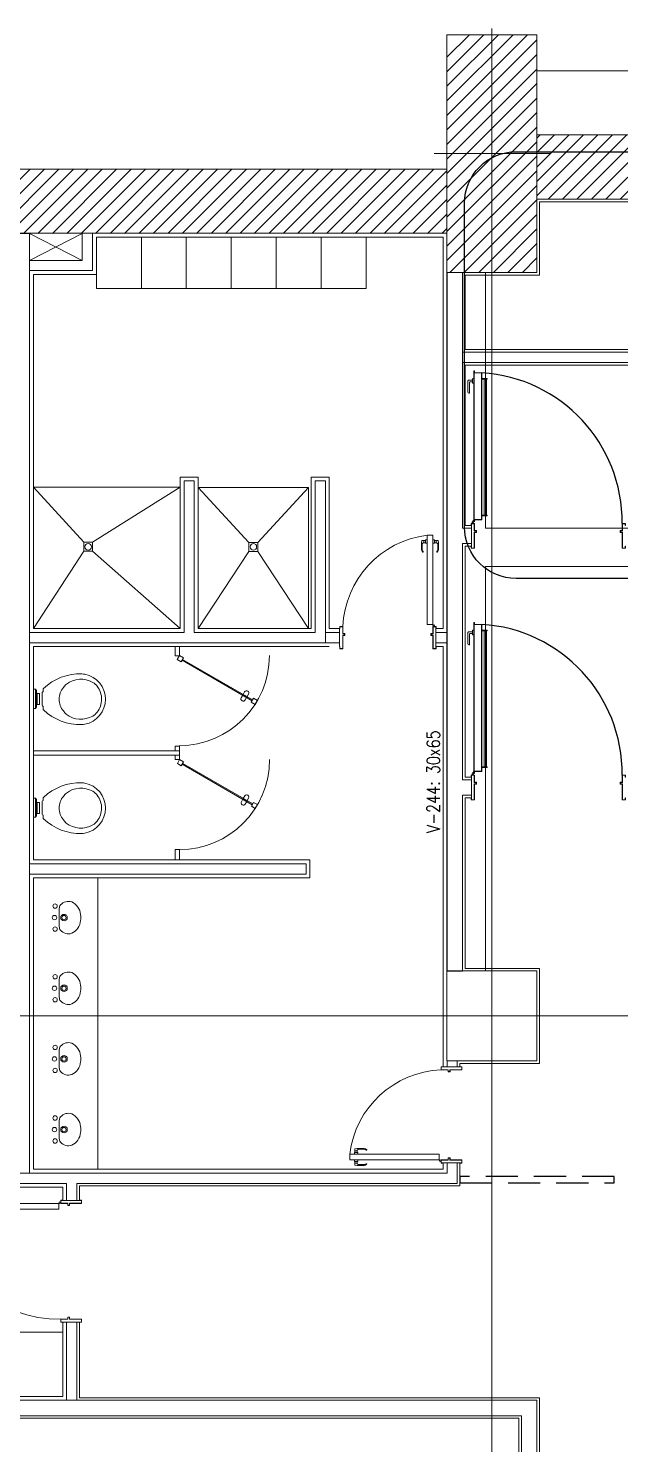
# Model space of a CAD drawing. Header units: millimetres. Extents: x 14 to 290, y 66 to 213.
# Drawn here: x 39.44 to 44.05, y 84.6 to 95.62 of the extents above; entities that cross this region are included whole.
import ezdxf
from ezdxf.enums import TextEntityAlignment as Align

# ---------------------------------------------------------------- set-up
doc = ezdxf.new("R2010")
doc.units = ezdxf.units.MM
doc.linetypes.add('HIDDEN', pattern=[9.525, 6.35, -3.175])
doc.linetypes.add('IRI-OCASA-Layout R 9$0$HIDDEN', pattern=[0.375, 0.25, -0.125])
doc.layers.add('Aclaraciones Del Tejar', color=252, linetype='Continuous')
doc.layers.add('IRI-OCASA-Layout R 9$0$OCA_Rejas', color=252, linetype='IRI-OCASA-Layout R 9$0$HIDDEN')
for name, color, linetype, lineweight in [('Auxiliares', 252, 'Continuous', 15), ('OCASA_TODAS_r08$0$CARP-BARRIDO', 252, 'Continuous', 15), ('OCASA_TODAS_r08$0$CARP-HERRAJES', 252, 'Continuous', 15), ('OCASA_TODAS_r08$0$CARP-HOJA', 252, 'Continuous', 20), ('OCASA_TODAS_r08$0$CARP-MARCO', 252, 'Continuous', 20), ('OCASA_TODAS_r08$0$CARPINTERIA', 252, 'Continuous', 15), ('OCASA_TODAS_r08$0$CGC COLUMNAS', 252, 'Continuous', 20), ('OCASA_TODAS_r08$0$CGC COLUMNAS EJES', 252, 'Continuous', 20), ('OCASA_TODAS_r08$0$CGC COLUMNAS HATCH', 252, 'Continuous', 20), ('OCASA_TODAS_r08$0$CGC TABIQUES', 252, 'Continuous', 20), ('OCASA_TODAS_r08$0$CGC VIGAS', 252, 'HIDDEN', 15), ('OCASA_TODAS_r08$0$CGC VIGAS REF', 252, 'Continuous', 15), ('OCASA_TODAS_r08$0$EQUIPAMIENTO', 252, 'Continuous', 15), ('OCASA_TODAS_r08$0$Estructura', 252, 'Continuous', 20), ('OCASA_TODAS_r08$0$HACH MURO', 252, 'Continuous', 15), ('OCASA_TODAS_r08$0$MURO CERAMICO DE 12', 252, 'Continuous', 20), ('OCASA_TODAS_r08$0$MURO CERAMICO DE 8', 252, 'Continuous', 20), ('OCASA_TODAS_r08$0$MURO LADRILLO COMUN', 252, 'Continuous', 20), ('OCASA_TODAS_r08$0$PASES', 252, 'Continuous', 15), ('OCASA_TODAS_r08$0$REVESTIMIENTOS', 252, 'Continuous', 20), ('OCASA_TODAS_r08$0$REVOQUES', 251, 'Continuous', 15), ('OCASA_TODAS_r08$0$SANITARIOS', 251, 'Continuous', 15), ('OCASA_TODAS_r08$0$TABIQUES PLACAS YESO', 251, 'Continuous', 20)]:
    doc.layers.add(name, color=color, linetype=linetype, lineweight=lineweight)
doc.styles.add('OCASA_TODAS_r08$0$CYPETXT', font='romans__.ttf', dxfattribs={"height": 0.2})

# ---------------------------------------------------------------- blocks, each defined once
blk = doc.blocks.new('OCASA_TODAS_r08$0$EJES_DE_LA_COLUMNA')
at = {"layer": 'OCASA_TODAS_r08$0$CGC COLUMNAS EJES'}
for p, q in [((0, -0.5), (0, 0.5)), ((-0.5, 0), (0.5, 0))]:
    blk.add_line(p, q, dxfattribs=at)
blk = doc.blocks.new('OCASA_TODAS_r08$0$Estructura SS para Arquitectura')
at = {"layer": 'OCASA_TODAS_r08$0$CGC COLUMNAS'}
for points in [[(1107.908, 297.651), (1108.608, 297.651), (1108.608, 299.501), (1107.908, 299.501), (1107.908, 297.651)], [(1107.908, 297.651), (1108.608, 297.651), (1108.608, 299.501), (1107.908, 299.501), (1107.908, 297.651)], [(1107.908, 291.513), (1108.608, 291.513), (1108.608, 292.213), (1107.908, 292.213), (1107.908, 291.513)], [(1107.908, 291.513), (1108.608, 291.513), (1108.608, 292.213), (1107.908, 292.213), (1107.908, 291.513)], [(1107.908, 291.513), (1108.608, 291.513), (1108.608, 292.213), (1107.908, 292.213), (1107.908, 291.513)]]:
    blk.add_lwpolyline(points, close=True, dxfattribs=at)
at = {"layer": 'OCASA_TODAS_r08$0$CGC COLUMNAS HATCH'}
for p, q in [((1107.908, 298.987, 0), (1108.423, 299.501, 0)), ((1107.908, 299.213, 0), (1108.196, 299.501, 0)), ((1107.908, 299.326, 0), (1108.083, 299.501, 0)), ((1107.908, 299.1, 0), (1108.31, 299.501, 0)), ((1107.908, 298.874, 0), (1108.536, 299.501, 0)), ((1107.908, 298.761, 0), (1108.608, 299.461, 0)), ((1107.908, 298.648, 0), (1108.608, 299.348, 0)), ((1107.908, 298.534, 0), (1108.608, 299.234, 0)), ((1107.908, 298.421, 0), (1108.608, 299.121, 0)), ((1107.908, 298.308, 0), (1108.608, 299.008, 0)), ((1107.908, 298.195, 0), (1108.608, 298.895, 0)), ((1107.908, 298.082, 0), (1108.608, 298.782, 0)), ((1107.908, 297.969, 0), (1108.608, 298.669, 0)), ((1107.908, 297.856, 0), (1108.608, 298.556, 0)), ((1107.908, 297.743, 0), (1108.608, 298.443, 0)), ((1107.93, 297.651, 0), (1108.608, 298.329, 0)), ((1108.043, 297.651, 0), (1108.608, 298.216, 0)), ((1108.157, 297.651, 0), (1108.608, 298.103, 0)), ((1108.27, 297.651, 0), (1108.608, 297.99, 0)), ((1108.383, 297.651, 0), (1108.608, 297.877, 0)), ((1108.496, 297.651, 0), (1108.608, 297.764, 0))]:
    blk.add_line(p, q, dxfattribs=at)
at = {"layer": 'OCASA_TODAS_r08$0$CGC TABIQUES', "ltscale": 0.7}
for p, q in [((1115.808, 298.721, 0), (1108.608, 298.721, 0)), ((1107.908, 298.456, 0), (1098.112, 298.456, 0)), ((1107.908, 298.456, 0), (1098.372, 298.456, 0)), ((1115.808, 298.221, 0), (1108.608, 298.221, 0)), ((1107.908, 297.956, 0), (1098.112, 297.956, 0)), ((1107.908, 297.956, 0), (1098.372, 297.956, 0))]:
    blk.add_line(p, q, dxfattribs=at)
at = {"layer": 'OCASA_TODAS_r08$0$CGC VIGAS'}
for p, q in [((1107.908, 297.651, 0), (1107.908, 292.213, 0)), ((1108.208, 297.651, 0), (1108.208, 295.661, 0)), ((1108.208, 295.661, 0), (1110.668, 295.661, 0)), ((1108.208, 295.361, 0), (1116.038, 295.361, 0)), ((1108.208, 295.361, 0), (1108.208, 292.213, 0))]:
    blk.add_line(p, q, dxfattribs=at)
at = {"layer": 'OCASA_TODAS_r08$0$CGC VIGAS', "elevation": 0}
blk.add_lwpolyline([(1108.608, 299.221), (1115.808, 299.221), (1115.808, 298.221), (1108.608, 298.221)], close=True, dxfattribs=at)
at = {"layer": 'OCASA_TODAS_r08$0$CGC COLUMNAS EJES', "xscale": 0.9}
for p, yscale in [((1108.258, 298.576, 0), 1.95), ((1108.258, 298.576, 0), 0.9), ((1108.258, 291.863, 0), 0.9)]:
    blk.add_blockref('OCASA_TODAS_r08$0$EJES_DE_LA_COLUMNA', p, dxfattribs=dict(at, yscale=yscale))
at = {"layer": 'OCASA_TODAS_r08$0$CGC VIGAS REF', "style": 'OCASA_TODAS_r08$0$CYPETXT', "width": 0.821201}
blk.add_text('V-244: 30x65', height=0.1, rotation=90, dxfattribs=at).set_placement((1107.803, 293.687, 0), align=Align.MIDDLE_CENTER)
blk = doc.blocks.new('OCASA_TODAS_r08$0$FLOICDVS')
at = {"layer": 'OCASA_TODAS_r08$0$SANITARIOS'}
for p, q in [((-0.061377, -0.076247), (-0.074187, -0.07626)), ((0.063842, -0.076117), (0.081, -0.076099))]:
    blk.add_line(p, q, dxfattribs=at)
for points in [[(-0.075, 0), (0.075, 0)], [(-0.075, -0.015154), (-0.075, 0)], [(-0.075, 0), (-0.075, -0.015154)], [(0.075, -0.015154), (0.075, 0)], [(-0.075, -0.015154), (0.075, -0.015154)], [(-0.075, -0.015154), (-0.063685, -0.024285)], [(-0.063685, -0.024285), (0.063685, -0.024285)], [(0.049962, -0.068812), (-0.047362, -0.068829)], [(-0.040186, -0.024285), (-0.040186, -0.046461), (0.044347, -0.046461), (0.044347, -0.024285)], [(0.044347, -0.024285), (0.044347, -0.030155), (-0.040186, -0.030155), (-0.040186, -0.024285)], [(0.075, -0.015154), (0.063685, -0.024285)]]:
    blk.add_lwpolyline(points, dxfattribs=at)
for centre, radius, start, end in [((0.21901, -0.363193), 0.412677, 136.427375, 181.977505), ((-0.074179, -0.08426), 0.008, 90.059385, 136.427375), ((-0.061386, -0.068247), 0.008, 270.059385, 305.49033), ((0.001315, -0.156182), 0.1, 119.128699, 125.49033), ((0.001315, -0.156182), 0.1, 54.628441, 60.891305), ((0.063834, -0.068117), 0.008, 234.628441, 270.059385), ((0.081008, -0.084099), 0.008, 43.691396, 90.059385), ((-0.211602, -0.36364), 0.412677, 358.141266, 43.691396), ((0.003684, -0.343728), 0.143048, 90.059385, 129.924466), ((0.003684, -0.343728), 0.143048, 50.194305, 90.059385), ((0.03408, -0.369768), 0.186146, 142.397501, 209.943791), ((0.022534, -0.385727), 0.187771, 126.108162, 136.378791), ((-0.01508, -0.385766), 0.187771, 43.73998, 54.010609), ((-0.026659, -0.369831), 0.186146, 330.17498, 37.72127), ((0.027174, -0.363387), 0.221042, 183.643525, 189.515329), ((0.003704, -0.363215), 0.197964, 190.687271, 270.059385), ((0.003704, -0.363215), 0.197964, 270.059385, 349.4315), ((-0.019766, -0.363435), 0.221042, 350.603442, 356.475246), ((-0.031611, -0.409009), 0.109643, 209.310244, 233.514819), ((0.003704, -0.363215), 0.167464, 233.116522, 270.059385), ((0.003704, -0.363215), 0.167464, 270.059385, 307.002249), ((0.039114, -0.408935), 0.109643, 306.603952, 330.808527)]:
    blk.add_arc(centre, radius, start, end, dxfattribs=at)
blk = doc.blocks.new('OCASA_TODAS_r08$0$DUCHAS')
at = {"layer": 'OCASA_TODAS_r08$0$SANITARIOS'}
for p, q in [((2360.521968, 1568.832373, -2.7), (2360.521968, 1569.932373, -2.7)), ((2360.916968, 1569.330372, -2.7), (2360.521968, 1569.932373, -2.7)), ((2360.521968, 1569.932373, -2.7), (2361.381968, 1569.932373, -2.7)), ((2360.986968, 1569.330372, -2.7), (2361.381968, 1569.932373, -2.7)), ((2361.381968, 1569.932373, -2.7), (2361.381968, 1568.832372, -2.7)), ((2360.521968, 1568.832372, -2.7), (2360.916968, 1569.260372, -2.7)), ((2360.986968, 1569.330372, -2.7), (2360.916968, 1569.330372, -2.7)), ((2360.916968, 1569.260372, -2.7), (2360.916968, 1569.330372, -2.7)), ((2360.986968, 1569.260372, -2.7), (2360.916968, 1569.260372, -2.7)), ((2360.986968, 1569.260372, -2.7), (2360.986968, 1569.330372, -2.7)), ((2361.381968, 1568.832372, -2.7), (2360.986968, 1569.260372, -2.7)), ((2360.521968, 1568.832373, -2.7), (2361.381968, 1568.832372, -2.7))]:
    blk.add_line(p, q, dxfattribs=at)
blk.add_circle((2360.951968, 1569.295372, -2.7), 0.025, dxfattribs=at)
blk = doc.blocks.new('OCASA_TODAS_r08$0$P10 70-035')
at = {"layer": 'OCASA_TODAS_r08$0$CARP-BARRIDO'}
blk.add_arc((0, 0.035), 0.7, 0, 90, dxfattribs=at)
at = {"layer": 'OCASA_TODAS_r08$0$CARP-HERRAJES'}
for points in [[(0.299622, 0.572154), (0.319191, 0.560856), (0.301691, 0.530545), (0.282122, 0.541843, -1)], [(0.328188, 0.515247), (0.30862, 0.526545), (0.32612, 0.556856), (0.345688, 0.545558, -1)]]:
    blk.add_lwpolyline(points, format="xyb", close=True, dxfattribs=at)
blk.add_lwpolyline([(0.274884, 0.564113), (0.276716, 0.567287)], dxfattribs=at)
at = {"layer": 'OCASA_TODAS_r08$0$CARP-HOJA'}
for p, q in [((0.344191, 0.604157), (0.029191, 0.058561)), ((0.35112, 0.600157), (0.03612, 0.054561))]:
    blk.add_line(p, q, dxfattribs=at)
for points in [[(0.35, 0.641218), (0.3325, 0.610907), (0.362811, 0.593407), (0.380311, 0.623718)], [(0.0175, 0.065311), (0, 0.035), (0.030311, 0.0175), (0.047811, 0.047811)]]:
    blk.add_lwpolyline(points, close=True, dxfattribs=at)
blk = doc.blocks.new('OCASA_TODAS_r08$0$SE 16')
at = {"layer": 'OCASA_TODAS_r08$0$CARP-BARRIDO', "lineweight": -3}
blk.add_arc((-36.41539, -19.636195), 1.16501, 179.476971, 266.48031, dxfattribs=at)
at = {"layer": 'OCASA_TODAS_r08$0$CARP-HERRAJES'}
for p, q in [((-36.486912, -19.685538), (-36.527067, -19.685538)), ((-36.527067, -19.690098), (-36.486912, -19.690098)), ((-36.525375, -19.690098), (-36.525375, -20.748793)), ((-36.505688, -20.748793), (-36.505688, -19.690098)), ((-36.391912, -20.723073), (-36.391912, -20.643073)), ((-36.388912, -20.640073), (-36.387912, -20.640073)), ((-36.377912, -20.732073), (-36.377912, -20.650073)), ((-36.486912, -20.748793), (-36.527067, -20.748793)), ((-36.527067, -20.753354), (-36.486912, -20.753354)), ((-36.417912, -20.717998), (-36.426912, -20.717998)), ((-36.426912, -20.752998), (-36.417912, -20.752998)), ((-36.414912, -20.749998), (-36.414912, -20.720998)), ((-36.414912, -20.728073), (-36.396912, -20.728073)), ((-36.414912, -20.742073), (-36.387912, -20.742073))]:
    blk.add_line(p, q, dxfattribs=at)
for centre, radius, start, end in [((-36.527067, -19.687818), 0.00228, 90, 270), ((-36.388912, -20.643073), 0.003, 90, 180), ((-36.387912, -20.650073), 0.01, 0, 90), ((-36.527067, -20.751073), 0.00228, 90, 270), ((-36.417912, -20.720998), 0.003, 0, 90), ((-36.417912, -20.749998), 0.003, 270, 0), ((-36.396912, -20.723073), 0.005, 270, 0), ((-36.387912, -20.732073), 0.01, 270, 0)]:
    blk.add_arc(centre, radius, start, end, dxfattribs=at)
at = {"layer": 'OCASA_TODAS_r08$0$CARP-HOJA'}
for p, q in [((-36.486912, -20.799008), (-36.486912, -19.654008)), ((-36.486912, -19.654008), (-36.431912, -19.654008)), ((-36.485712, -19.812314), (-36.485712, -19.655208)), ((-36.485712, -19.655208), (-36.430712, -19.655208)), ((-36.431912, -19.654008), (-36.431912, -19.641508)), ((-36.430712, -19.641508), (-36.430712, -19.655208)), ((-36.428112, -19.797314), (-36.428112, -19.641508)), ((-36.426912, -20.811508), (-36.426912, -19.641508)), ((-36.485712, -20.797808), (-36.485712, -19.812314)), ((-36.428112, -20.811508), (-36.428112, -19.797314)), ((-36.431912, -20.799008), (-36.486912, -20.799008)), ((-36.430712, -20.797808), (-36.485712, -20.797808)), ((-36.431912, -20.799008), (-36.431912, -20.811508)), ((-36.430712, -20.797808), (-36.430712, -20.811508))]:
    blk.add_line(p, q, dxfattribs=at)
for centre, radius, start, end in [((-36.429412, -19.641508), 0.0025, 0, 180), ((-36.429412, -19.641508), 0.0013, 0, 180), ((-36.429412, -20.811508), 0.0025, 180, 0), ((-36.429412, -20.811508), 0.0013, 180, 0)]:
    blk.add_arc(centre, radius, start, end, dxfattribs=at)
at = {"layer": 'OCASA_TODAS_r08$0$CARP-MARCO'}
for p, q in [((-37.580351, -19.43236), (-37.605351, -19.43236)), ((-37.605351, -19.43236), (-37.605351, -19.44736)), ((-37.605351, -19.43236), (-37.605351, -19.44896)), ((-37.603751, -19.44896), (-37.605351, -19.44896)), ((-37.581951, -19.43396), (-37.603751, -19.43396)), ((-37.603751, -19.43396), (-37.603751, -19.44736)), ((-37.603751, -19.43396), (-37.603751, -19.44896)), ((-37.581951, -19.55716), (-37.581951, -19.43396)), ((-37.580351, -19.55556), (-37.580351, -19.43236)), ((-36.430351, -19.55556), (-36.430351, -19.43236)), ((-36.430351, -19.43236), (-36.405351, -19.43236)), ((-36.428751, -19.55716), (-36.428751, -19.43396)), ((-36.428751, -19.43396), (-36.406951, -19.43396)), ((-36.406951, -19.43396), (-36.406951, -19.44736)), ((-36.406951, -19.43396), (-36.406951, -19.44896)), ((-36.406951, -19.44896), (-36.405351, -19.44896)), ((-36.405351, -19.43236), (-36.405351, -19.44736)), ((-36.405351, -19.43236), (-36.405351, -19.44896)), ((-37.605351, -19.62556), (-37.605351, -19.60896)), ((-37.603751, -19.60896), (-37.605351, -19.60896)), ((-37.605351, -19.62556), (-37.605351, -19.61056)), ((-37.603751, -19.62396), (-37.603751, -19.60896)), ((-37.603751, -19.62396), (-37.603751, -19.61056)), ((-37.566951, -19.55716), (-37.581951, -19.55716)), ((-37.581951, -19.62396), (-37.581951, -19.56896)), ((-37.581951, -19.56896), (-37.566951, -19.56896)), ((-37.565351, -19.55556), (-37.580351, -19.55556)), ((-37.580351, -19.62556), (-37.580351, -19.57056)), ((-37.580351, -19.57056), (-37.565351, -19.57056)), ((-37.566951, -19.56896), (-37.566951, -19.55716)), ((-37.565351, -19.57056), (-37.565351, -19.55556)), ((-36.445351, -19.57056), (-36.445351, -19.55556)), ((-36.445351, -19.55556), (-36.430351, -19.55556)), ((-36.430351, -19.57056), (-36.445351, -19.57056)), ((-36.443751, -19.56896), (-36.443751, -19.55716)), ((-36.443751, -19.55716), (-36.428751, -19.55716)), ((-36.428751, -19.56896), (-36.443751, -19.56896)), ((-36.430351, -19.62556), (-36.430351, -19.57056)), ((-36.428751, -19.62396), (-36.428751, -19.56896)), ((-36.406951, -19.62396), (-36.406951, -19.60896)), ((-36.406951, -19.60896), (-36.405351, -19.60896)), ((-36.406951, -19.62396), (-36.406951, -19.61056)), ((-36.405351, -19.62556), (-36.405351, -19.60896)), ((-36.405351, -19.62556), (-36.405351, -19.61056)), ((-37.605351, -19.62556), (-37.580351, -19.62556)), ((-37.603751, -19.62396), (-37.581951, -19.62396)), ((-36.405351, -19.62556), (-36.430351, -19.62556)), ((-36.406951, -19.62396), (-36.428751, -19.62396)), ((-36.417071, -19.643831), (-36.426912, -19.652463)), ((-36.420656, -19.644065), (-36.426912, -19.649632)), ((-36.415351, -19.632235), (-36.415351, -19.62556)), ((-36.415351, -19.633663), (-36.415351, -19.62556)), ((-36.413351, -19.637069), (-36.413351, -19.62556))]:
    blk.add_line(p, q, dxfattribs=at)
blk.add_circle((-36.419237, -19.638235), 0.006, dxfattribs=at)
blk = doc.blocks.new("OCASA_TODAS_r08$0$P1 13 - P1'' 13")
at = {"layer": 'OCASA_TODAS_r08$0$CARP-BARRIDO'}
blk.add_arc((-21.161196, -13.401783, -0.000123), 0.885209, 178.329117, 268.111658, dxfattribs=at)
at = {"layer": 'OCASA_TODAS_r08$0$CARP-HERRAJES', "extrusion": (1.67932e-05, 6.2673e-05, 1)}
for p, q in [((-21.233598, -14.227942, 0.000046), (-21.233598, -14.174994, 0.000043)), ((-21.102628, -14.227942, 0.000044), (-21.102628, -14.174994, 0.00004)), ((-21.233598, -14.227942, 0.000046), (-21.232639, -14.24534, 0.000047)), ((-21.216127, -14.245806, 0.000047), (-21.230823, -14.246625, 0.000047)), ((-21.215792, -14.228316, 0.000046), (-21.20372, -14.227409, 0.000045)), ((-21.215792, -14.245806, 0.000047), (-21.215792, -14.228316, 0.000046)), ((-21.215792, -14.245806, 0.000047), (-21.20372, -14.246713, 0.000047)), ((-21.20372, -14.248837, 0.000047), (-21.20372, -14.225285, 0.000045)), ((-21.202318, -14.223883, 0.000045), (-21.190365, -14.223883, 0.000045)), ((-21.202318, -14.250239, 0.000047), (-21.190365, -14.250239, 0.000047)), ((-21.190365, -14.250239, 0.000047), (-21.190365, -14.223883, 0.000045)), ((-21.133908, -14.223883, 0.000044), (-21.14586, -14.223883, 0.000044)), ((-21.14586, -14.250239, 0.000046), (-21.14586, -14.223883, 0.000044)), ((-21.133908, -14.250239, 0.000046), (-21.14586, -14.250239, 0.000046)), ((-21.132506, -14.248837, 0.000046), (-21.132506, -14.225285, 0.000044)), ((-21.120434, -14.228316, 0.000044), (-21.132506, -14.227409, 0.000044)), ((-21.120434, -14.245806, 0.000045), (-21.132506, -14.246713, 0.000045)), ((-21.120434, -14.245806, 0.000045), (-21.120434, -14.228316, 0.000044)), ((-21.120098, -14.245806, 0.000045), (-21.105403, -14.246625, 0.000045)), ((-21.102628, -14.227942, 0.000044), (-21.103587, -14.24534, 0.000045))]:
    blk.add_line(p, q, dxfattribs=at)
at = {"layer": 'OCASA_TODAS_r08$0$CARP-HERRAJES', "extrusion": (1.67932e-05, 6.2673e-05, 1), "elevation": -0.001202}
for points in [[(-21.227874, -14.217264), (-21.227874, -14.174994)], [(-21.108351, -14.217264), (-21.108351, -14.174994)]]:
    blk.add_lwpolyline(points, dxfattribs=at)
at = {"layer": 'OCASA_TODAS_r08$0$CARP-HERRAJES', "extrusion": (1.67932e-05, 6.2673e-05, 1)}
for centre, radius, start, end in [((-21.202348, -14.175949, -0.001202), 0.031264, 137.389588, 178.250158), ((-21.20228, -14.175992, -0.001202), 0.02562, 137.415505, 177.482987), ((-21.22313, -14.156588, -0.001202), 0.002867, 313.848385, 140.982624), ((-21.113095, -14.156588, -0.001202), 0.002867, 39.01735, 226.151589), ((-21.133945, -14.175992, -0.001202), 0.02562, 2.516987, 42.584469), ((-21.133877, -14.175949, -0.001202), 0.031264, 1.749816, 42.610387), ((-21.231238, -14.245286, -0.001202), 0.001402, 182.185883, 287.237894), ((-21.21665, -14.217103, -0.001202), 0.011225, 180.822772, 272.671199), ((-21.202318, -14.225285, -0.001202), 0.001402, 89.999987, 179.999987), ((-21.202318, -14.248837, -0.001202), 0.001402, 179.999987, 269.999987), ((-21.133908, -14.225285, -0.001202), 0.001402, 359.999987, 89.999987), ((-21.133908, -14.248837, -0.001202), 0.001402, 269.999987, 359.999987), ((-21.119575, -14.217103, -0.001202), 0.011225, 267.328776, 359.177203), ((-21.104987, -14.245286, -0.001202), 0.001402, 252.76208, 357.814091)]:
    blk.add_arc(centre, radius, start, end, dxfattribs=at)
at = {"layer": 'OCASA_TODAS_r08$0$CARP-HOJA', "extrusion": (1.67932e-05, 6.2673e-05, 1), "elevation": -0.001202}
blk.add_lwpolyline([(-21.190365, -13.390868), (-21.190365, -14.286511), (-21.14586, -14.286511), (-21.14586, -13.390868)], close=True, dxfattribs=at)
at = {"layer": 'OCASA_TODAS_r08$0$CARP-MARCO'}
for p, q in [((-22.046029, -13.212771, -0.000008), (-22.071029, -13.212771, -0.000008)), ((-22.071029, -13.212771, -0.000008), (-22.071029, -13.227771, -0.000008)), ((-22.071029, -13.212771, -0.000008), (-22.071029, -13.229371, -0.000008)), ((-22.047629, -13.214371, -0.000008), (-22.069429, -13.214371, -0.000008)), ((-22.069429, -13.214371, -0.000008), (-22.069429, -13.227771, -0.000008)), ((-22.069429, -13.214371, -0.000008), (-22.069429, -13.229371, -0.000008)), ((-22.047629, -13.307571, -0.000008), (-22.047629, -13.214371, -0.000008)), ((-22.046029, -13.305971, -0.000008), (-22.046029, -13.212771, -0.000008)), ((-21.146029, -13.305971, -0.000008), (-21.146029, -13.212771, -0.000008)), ((-21.146029, -13.212771, -0.000008), (-21.121029, -13.212771, -0.000008)), ((-21.144429, -13.307571, -0.000008), (-21.144429, -13.214371, -0.000008)), ((-21.144429, -13.214371, -0.000008), (-21.122629, -13.214371, -0.000008)), ((-21.122629, -13.214371, -0.000008), (-21.122629, -13.227771, -0.000008)), ((-21.122629, -13.214371, -0.000008), (-21.122629, -13.229371, -0.000008)), ((-21.121029, -13.212771, -0.000008), (-21.121029, -13.227771, -0.000008)), ((-21.121029, -13.212771, -0.000008), (-21.121029, -13.229371, -0.000008)), ((-22.069429, -13.229371, -0.000008), (-22.071029, -13.229371, -0.000008)), ((-22.032629, -13.307571, -0.000008), (-22.047629, -13.307571, -0.000008)), ((-22.047629, -13.374371, -0.000008), (-22.047629, -13.319371, -0.000008)), ((-22.047629, -13.319371, -0.000008), (-22.032629, -13.319371, -0.000008)), ((-22.031029, -13.305971, -0.000008), (-22.046029, -13.305971, -0.000008)), ((-22.046029, -13.375971, -0.000008), (-22.046029, -13.320971, -0.000008)), ((-22.046029, -13.320971, -0.000008), (-22.031029, -13.320971, -0.000008)), ((-22.032629, -13.319371, -0.000008), (-22.032629, -13.307571, -0.000008)), ((-22.031029, -13.320971, -0.000008), (-22.031029, -13.305971, -0.000008)), ((-21.161029, -13.320971, -0.000008), (-21.161029, -13.305971, -0.000008)), ((-21.161029, -13.305971, -0.000008), (-21.146029, -13.305971, -0.000008)), ((-21.146029, -13.320971, -0.000008), (-21.161029, -13.320971, -0.000008)), ((-21.159429, -13.319371, -0.000008), (-21.159429, -13.307571, -0.000008)), ((-21.159429, -13.307571, -0.000008), (-21.144429, -13.307571, -0.000008)), ((-21.144429, -13.319371, -0.000008), (-21.159429, -13.319371, -0.000008)), ((-21.146029, -13.375971, -0.000008), (-21.146029, -13.320971, -0.000008)), ((-21.144429, -13.374371, -0.000008), (-21.144429, -13.319371, -0.000008)), ((-21.122629, -13.229371, -0.000008), (-21.121029, -13.229371, -0.000008)), ((-22.071029, -13.375971, -0.000008), (-22.071029, -13.359371, -0.000008)), ((-22.069429, -13.359371, -0.000008), (-22.071029, -13.359371, -0.000008)), ((-22.071029, -13.375971, -0.000008), (-22.071029, -13.360971, -0.000008)), ((-22.071029, -13.375971, -0.000008), (-22.046029, -13.375971, -0.000008)), ((-22.069429, -13.374371, -0.000008), (-22.069429, -13.359371, -0.000008)), ((-22.069429, -13.374371, -0.000008), (-22.069429, -13.360971, -0.000008)), ((-22.069429, -13.374371, -0.000008), (-22.047629, -13.374371, -0.000008)), ((-21.121029, -13.375971, -0.000008), (-21.146029, -13.375971, -0.000008)), ((-21.122629, -13.374371, -0.000008), (-21.144429, -13.374371, -0.000008)), ((-21.122629, -13.374371, -0.000008), (-21.122629, -13.359371, -0.000008)), ((-21.122629, -13.359371, -0.000008), (-21.121029, -13.359371, -0.000008)), ((-21.122629, -13.374371, -0.000008), (-21.122629, -13.360971, -0.000008)), ((-21.121029, -13.375971, -0.000008), (-21.121029, -13.359371, -0.000008)), ((-21.121029, -13.375971, -0.000008), (-21.121029, -13.360971, -0.000008))]:
    blk.add_line(p, q, dxfattribs=at)
blk.add_circle((-21.139413, -13.382781, -0.000008), 0.006, dxfattribs=at)
blk = doc.blocks.new('OCASA_TODAS_r08$0$P14 14')
at = {"layer": 'OCASA_TODAS_r08$0$CARP-BARRIDO'}
blk.add_arc((-21.113856, -23.463412, -0.000123), 0.74716, 182.383766, 263.015925, dxfattribs=at)
at = {"layer": 'OCASA_TODAS_r08$0$CARP-HERRAJES', "extrusion": (1.67932e-05, 6.2673e-05, 1)}
for p, q in [((-21.247938, -24.146459, 0.000046), (-21.247938, -24.093511, 0.000043)), ((-21.116968, -24.146459, 0.000044), (-21.116968, -24.093511, 0.00004)), ((-21.247938, -24.146459, 0.000046), (-21.246979, -24.163857, 0.000047)), ((-21.230468, -24.164323, 0.000047), (-21.245163, -24.165142, 0.000047)), ((-21.230132, -24.146833, 0.000046), (-21.21806, -24.145926, 0.000045)), ((-21.230132, -24.164323, 0.000047), (-21.230132, -24.146833, 0.000046)), ((-21.230132, -24.164323, 0.000047), (-21.21806, -24.16523, 0.000047)), ((-21.21806, -24.167354, 0.000047), (-21.21806, -24.143802, 0.000045)), ((-21.216658, -24.1424, 0.000045), (-21.204706, -24.1424, 0.000045)), ((-21.216658, -24.168756, 0.000047), (-21.204706, -24.168756, 0.000047)), ((-21.204706, -24.168756, 0.000047), (-21.204706, -24.1424, 0.000045)), ((-21.148248, -24.1424, 0.000044), (-21.1602, -24.1424, 0.000044)), ((-21.1602, -24.168756, 0.000046), (-21.1602, -24.1424, 0.000044)), ((-21.148248, -24.168756, 0.000046), (-21.1602, -24.168756, 0.000046)), ((-21.146846, -24.167354, 0.000046), (-21.146846, -24.143802, 0.000044)), ((-21.134774, -24.146833, 0.000044), (-21.146846, -24.145926, 0.000044)), ((-21.134774, -24.164323, 0.000045), (-21.146846, -24.16523, 0.000045)), ((-21.134774, -24.164323, 0.000045), (-21.134774, -24.146833, 0.000044)), ((-21.134439, -24.164323, 0.000045), (-21.119743, -24.165142, 0.000045)), ((-21.116968, -24.146459, 0.000044), (-21.117927, -24.163857, 0.000045))]:
    blk.add_line(p, q, dxfattribs=at)
at = {"layer": 'OCASA_TODAS_r08$0$CARP-HERRAJES', "extrusion": (1.67932e-05, 6.2673e-05, 1), "elevation": -0.001824}
for points in [[(-21.242215, -24.135781), (-21.242215, -24.093511)], [(-21.122691, -24.135781), (-21.122691, -24.093511)]]:
    blk.add_lwpolyline(points, dxfattribs=at)
at = {"layer": 'OCASA_TODAS_r08$0$CARP-HERRAJES', "extrusion": (1.67932e-05, 6.2673e-05, 1)}
for centre, radius, start, end in [((-21.216689, -24.094466, -0.001824), 0.031264, 137.389588, 178.250158), ((-21.21662, -24.094509, -0.001824), 0.02562, 137.415505, 177.482987), ((-21.237471, -24.075105, -0.001824), 0.002867, 313.848385, 140.982624), ((-21.127436, -24.075105, -0.001824), 0.002867, 39.01735, 226.151589), ((-21.148286, -24.09451, -0.001824), 0.02562, 2.516987, 42.584469), ((-21.148217, -24.094466, -0.001824), 0.031264, 1.749816, 42.610387), ((-21.245579, -24.163803, -0.001824), 0.001402, 182.185883, 287.237894), ((-21.230991, -24.13562, -0.001824), 0.011225, 180.822772, 272.671199), ((-21.216658, -24.143802, -0.001824), 0.001402, 89.999987, 179.999987), ((-21.216658, -24.167354, -0.001824), 0.001402, 179.999987, 269.999987), ((-21.148248, -24.143802, -0.001824), 0.001402, 359.999987, 89.999987), ((-21.148248, -24.167354, -0.001824), 0.001402, 269.999987, 359.999987), ((-21.133915, -24.13562, -0.001824), 0.011225, 267.328776, 359.177203), ((-21.119328, -24.163803, -0.001824), 0.001402, 252.76208, 357.814091)]:
    blk.add_arc(centre, radius, start, end, dxfattribs=at)
at = {"layer": 'OCASA_TODAS_r08$0$CARP-HOJA', "extrusion": (1.67932e-05, 6.2673e-05, 1), "elevation": -0.001837}
blk.add_lwpolyline([(-21.204706, -23.509385), (-21.204706, -24.205028), (-21.1602, -24.205028), (-21.1602, -23.509385)], close=True, dxfattribs=at)
at = {"layer": 'OCASA_TODAS_r08$0$CARP-MARCO'}
for p, q in [((-21.86037, -23.321288, -0.000008), (-21.88537, -23.321288, -0.000008)), ((-21.88537, -23.321288, -0.000008), (-21.88537, -23.336288, -0.000008)), ((-21.88537, -23.321288, -0.000008), (-21.88537, -23.337888, -0.000008)), ((-21.88377, -23.337888, -0.000008), (-21.88537, -23.337888, -0.000008)), ((-21.86197, -23.322888, -0.000008), (-21.88377, -23.322888, -0.000008)), ((-21.88377, -23.322888, -0.000008), (-21.88377, -23.336288, -0.000008)), ((-21.88377, -23.322888, -0.000008), (-21.88377, -23.337888, -0.000008)), ((-21.86197, -23.426088, -0.000008), (-21.86197, -23.322888, -0.000008)), ((-21.86037, -23.424488, -0.000008), (-21.86037, -23.321288, -0.000008)), ((-21.16037, -23.424488, -0.000008), (-21.16037, -23.321288, -0.000008)), ((-21.16037, -23.321288, -0.000008), (-21.13537, -23.321288, -0.000008)), ((-21.15877, -23.426088, -0.000008), (-21.15877, -23.322888, -0.000008)), ((-21.15877, -23.322888, -0.000008), (-21.13697, -23.322888, -0.000008)), ((-21.13697, -23.322888, -0.000008), (-21.13697, -23.336288, -0.000008)), ((-21.13697, -23.322888, -0.000008), (-21.13697, -23.337888, -0.000008)), ((-21.13697, -23.337888, -0.000008), (-21.13537, -23.337888, -0.000008)), ((-21.13537, -23.321288, -0.000008), (-21.13537, -23.336288, -0.000008)), ((-21.13537, -23.321288, -0.000008), (-21.13537, -23.337888, -0.000008)), ((-21.84697, -23.426088, -0.000008), (-21.86197, -23.426088, -0.000008)), ((-21.86197, -23.492888, -0.000008), (-21.86197, -23.437888, -0.000008)), ((-21.86197, -23.437888, -0.000008), (-21.84697, -23.437888, -0.000008)), ((-21.84537, -23.424488, -0.000008), (-21.86037, -23.424488, -0.000008)), ((-21.86037, -23.494488, -0.000008), (-21.86037, -23.439488, -0.000008)), ((-21.86037, -23.439488, -0.000008), (-21.84537, -23.439488, -0.000008)), ((-21.84697, -23.437888, -0.000008), (-21.84697, -23.426088, -0.000008)), ((-21.84537, -23.439488, -0.000008), (-21.84537, -23.424488, -0.000008)), ((-21.17537, -23.439488, -0.000008), (-21.17537, -23.424488, -0.000008)), ((-21.17537, -23.424488, -0.000008), (-21.16037, -23.424488, -0.000008)), ((-21.16037, -23.439488, -0.000008), (-21.17537, -23.439488, -0.000008)), ((-21.17377, -23.437888, -0.000008), (-21.17377, -23.426088, -0.000008)), ((-21.17377, -23.426088, -0.000008), (-21.15877, -23.426088, -0.000008)), ((-21.15877, -23.437888, -0.000008), (-21.17377, -23.437888, -0.000008)), ((-21.16037, -23.494488, -0.000008), (-21.16037, -23.439488, -0.000008)), ((-21.15877, -23.492888, -0.000008), (-21.15877, -23.437888, -0.000008)), ((-21.88537, -23.494488, -0.000008), (-21.88537, -23.477888, -0.000008)), ((-21.88377, -23.477888, -0.000008), (-21.88537, -23.477888, -0.000008)), ((-21.88537, -23.494488, -0.000008), (-21.88537, -23.479488, -0.000008)), ((-21.88537, -23.494488, -0.000008), (-21.86037, -23.494488, -0.000008)), ((-21.88377, -23.492888, -0.000008), (-21.88377, -23.477888, -0.000008)), ((-21.88377, -23.492888, -0.000008), (-21.88377, -23.479488, -0.000008)), ((-21.88377, -23.492888, -0.000008), (-21.86197, -23.492888, -0.000008)), ((-21.13537, -23.494488, -0.000008), (-21.16037, -23.494488, -0.000008)), ((-21.13697, -23.492888, -0.000008), (-21.15877, -23.492888, -0.000008)), ((-21.13697, -23.492888, -0.000008), (-21.13697, -23.477888, -0.000008)), ((-21.13697, -23.477888, -0.000008), (-21.13537, -23.477888, -0.000008)), ((-21.13697, -23.492888, -0.000008), (-21.13697, -23.479488, -0.000008)), ((-21.13537, -23.494488, -0.000008), (-21.13537, -23.477888, -0.000008)), ((-21.13537, -23.494488, -0.000008), (-21.13537, -23.479488, -0.000008))]:
    blk.add_line(p, q, dxfattribs=at)
blk.add_circle((-21.153754, -23.501298, -0.000008), 0.006, dxfattribs=at)
blk = doc.blocks.new('OCASA_TODAS_r08$0$P14 13')
at = {"layer": 'OCASA_TODAS_r08$0$CARP-BARRIDO'}
blk.add_arc((-23.035102, -23.325659, -0.000123), 0.74716, 182.383766, 263.015925, dxfattribs=at)
at = {"layer": 'OCASA_TODAS_r08$0$CARP-HERRAJES', "extrusion": (1.67932e-05, 6.2673e-05, 1)}
for p, q in [((-23.169183, -24.008706, 0.000046), (-23.169183, -23.955758, 0.000043)), ((-23.169183, -24.008706, 0.000046), (-23.168225, -24.026103, 0.000047)), ((-23.151378, -24.009079, 0.000046), (-23.139306, -24.008172, 0.000045)), ((-23.151378, -24.02657, 0.000047), (-23.151378, -24.009079, 0.000046)), ((-23.139306, -24.029601, 0.000047), (-23.139306, -24.006048, 0.000045)), ((-23.137904, -24.004646, 0.000045), (-23.125951, -24.004646, 0.000045)), ((-23.125951, -24.031002, 0.000047), (-23.125951, -24.004646, 0.000045)), ((-23.069493, -24.004646, 0.000044), (-23.081446, -24.004646, 0.000044)), ((-23.081446, -24.031002, 0.000046), (-23.081446, -24.004646, 0.000044)), ((-23.068091, -24.029601, 0.000046), (-23.068091, -24.006048, 0.000044)), ((-23.056019, -24.009079, 0.000044), (-23.068091, -24.008172, 0.000044)), ((-23.056019, -24.02657, 0.000045), (-23.056019, -24.009079, 0.000044)), ((-23.038214, -24.008706, 0.000044), (-23.039172, -24.026103, 0.000045)), ((-23.038214, -24.008706, 0.000044), (-23.038214, -23.955758, 0.00004)), ((-23.151713, -24.02657, 0.000047), (-23.166408, -24.027389, 0.000047)), ((-23.151378, -24.02657, 0.000047), (-23.139306, -24.027476, 0.000047)), ((-23.137904, -24.031002, 0.000047), (-23.125951, -24.031002, 0.000047)), ((-23.069493, -24.031002, 0.000046), (-23.081446, -24.031002, 0.000046)), ((-23.056019, -24.02657, 0.000045), (-23.068091, -24.027476, 0.000045)), ((-23.055684, -24.02657, 0.000045), (-23.040989, -24.027389, 0.000045))]:
    blk.add_line(p, q, dxfattribs=at)
at = {"layer": 'OCASA_TODAS_r08$0$CARP-HERRAJES', "extrusion": (1.67932e-05, 6.2673e-05, 1), "elevation": -0.001848}
for points in [[(-23.16346, -23.998027), (-23.16346, -23.955758)], [(-23.043937, -23.998027), (-23.043937, -23.955758)]]:
    blk.add_lwpolyline(points, dxfattribs=at)
at = {"layer": 'OCASA_TODAS_r08$0$CARP-HERRAJES', "extrusion": (1.67932e-05, 6.2673e-05, 1)}
for centre, radius, start, end in [((-23.137934, -23.956712, -0.001848), 0.031264, 137.389588, 178.250158), ((-23.137866, -23.956756, -0.001848), 0.02562, 137.415505, 177.482987), ((-23.152236, -23.997866, -0.001848), 0.011225, 180.822772, 272.671199), ((-23.158716, -23.937352, -0.001848), 0.002867, 313.848385, 140.982624), ((-23.137904, -24.006048, -0.001848), 0.001402, 89.999987, 179.999987), ((-23.069493, -24.006048, -0.001848), 0.001402, 359.999987, 89.999987), ((-23.055161, -23.997866, -0.001848), 0.011225, 267.328776, 359.177203), ((-23.048681, -23.937352, -0.001848), 0.002867, 39.01735, 226.151589), ((-23.069531, -23.956756, -0.001848), 0.02562, 2.516987, 42.584469), ((-23.069463, -23.956712, -0.001848), 0.031264, 1.749816, 42.610387), ((-23.166824, -24.02605, -0.001848), 0.001402, 182.185883, 287.237894), ((-23.137904, -24.0296, -0.001848), 0.001402, 179.999987, 269.999987), ((-23.069493, -24.0296, -0.001848), 0.001402, 269.999987, 359.999987), ((-23.040573, -24.02605, -0.001848), 0.001402, 252.76208, 357.814091)]:
    blk.add_arc(centre, radius, start, end, dxfattribs=at)
at = {"layer": 'OCASA_TODAS_r08$0$CARP-HOJA', "extrusion": (1.67932e-05, 6.2673e-05, 1), "elevation": -0.00186}
blk.add_lwpolyline([(-23.125951, -23.371631), (-23.125951, -24.067275), (-23.081446, -24.067275), (-23.081446, -23.371631)], close=True, dxfattribs=at)
at = {"layer": 'OCASA_TODAS_r08$0$CARP-MARCO'}
for p, q in [((-23.781615, -23.193535, -0.000008), (-23.806615, -23.193535, -0.000008)), ((-23.806615, -23.193535, -0.000008), (-23.806615, -23.208535, -0.000008)), ((-23.806615, -23.193535, -0.000008), (-23.806615, -23.210135, -0.000008)), ((-23.805015, -23.210135, -0.000008), (-23.806615, -23.210135, -0.000008)), ((-23.783215, -23.195135, -0.000008), (-23.805015, -23.195135, -0.000008)), ((-23.805015, -23.195135, -0.000008), (-23.805015, -23.208535, -0.000008)), ((-23.805015, -23.195135, -0.000008), (-23.805015, -23.210135, -0.000008)), ((-23.783215, -23.288335, -0.000008), (-23.783215, -23.195135, -0.000008)), ((-23.781615, -23.286735, -0.000008), (-23.781615, -23.193535, -0.000008)), ((-23.081615, -23.286735, -0.000008), (-23.081615, -23.193535, -0.000008)), ((-23.081615, -23.193535, -0.000008), (-23.056615, -23.193535, -0.000008)), ((-23.080015, -23.288335, -0.000008), (-23.080015, -23.195135, -0.000008)), ((-23.080015, -23.195135, -0.000008), (-23.058215, -23.195135, -0.000008)), ((-23.058215, -23.195135, -0.000008), (-23.058215, -23.208535, -0.000008)), ((-23.058215, -23.195135, -0.000008), (-23.058215, -23.210135, -0.000008)), ((-23.058215, -23.210135, -0.000008), (-23.056615, -23.210135, -0.000008)), ((-23.056615, -23.193535, -0.000008), (-23.056615, -23.208535, -0.000008)), ((-23.056615, -23.193535, -0.000008), (-23.056615, -23.210135, -0.000008)), ((-23.806615, -23.356735, -0.000008), (-23.806615, -23.340135, -0.000008)), ((-23.805015, -23.340135, -0.000008), (-23.806615, -23.340135, -0.000008)), ((-23.806615, -23.356735, -0.000008), (-23.806615, -23.341735, -0.000008)), ((-23.806615, -23.356735, -0.000008), (-23.781615, -23.356735, -0.000008)), ((-23.805015, -23.355135, -0.000008), (-23.805015, -23.340135, -0.000008)), ((-23.805015, -23.355135, -0.000008), (-23.805015, -23.341735, -0.000008)), ((-23.805015, -23.355135, -0.000008), (-23.783215, -23.355135, -0.000008)), ((-23.768215, -23.288335, -0.000008), (-23.783215, -23.288335, -0.000008)), ((-23.783215, -23.355135, -0.000008), (-23.783215, -23.300135, -0.000008)), ((-23.783215, -23.300135, -0.000008), (-23.768215, -23.300135, -0.000008)), ((-23.766615, -23.286735, -0.000008), (-23.781615, -23.286735, -0.000008)), ((-23.781615, -23.356735, -0.000008), (-23.781615, -23.301735, -0.000008)), ((-23.781615, -23.301735, -0.000008), (-23.766615, -23.301735, -0.000008)), ((-23.768215, -23.300135, -0.000008), (-23.768215, -23.288335, -0.000008)), ((-23.766615, -23.301735, -0.000008), (-23.766615, -23.286735, -0.000008)), ((-23.096615, -23.301735, -0.000008), (-23.096615, -23.286735, -0.000008)), ((-23.096615, -23.286735, -0.000008), (-23.081615, -23.286735, -0.000008)), ((-23.081615, -23.301735, -0.000008), (-23.096615, -23.301735, -0.000008)), ((-23.095015, -23.300135, -0.000008), (-23.095015, -23.288335, -0.000008)), ((-23.095015, -23.288335, -0.000008), (-23.080015, -23.288335, -0.000008)), ((-23.080015, -23.300135, -0.000008), (-23.095015, -23.300135, -0.000008)), ((-23.081615, -23.356735, -0.000008), (-23.081615, -23.301735, -0.000008)), ((-23.056615, -23.356735, -0.000008), (-23.081615, -23.356735, -0.000008)), ((-23.080015, -23.355135, -0.000008), (-23.080015, -23.300135, -0.000008)), ((-23.058215, -23.355135, -0.000008), (-23.080015, -23.355135, -0.000008)), ((-23.058215, -23.355135, -0.000008), (-23.058215, -23.340135, -0.000008)), ((-23.058215, -23.340135, -0.000008), (-23.056615, -23.340135, -0.000008)), ((-23.058215, -23.355135, -0.000008), (-23.058215, -23.341735, -0.000008)), ((-23.056615, -23.356735, -0.000008), (-23.056615, -23.340135, -0.000008)), ((-23.056615, -23.356735, -0.000008), (-23.056615, -23.341735, -0.000008))]:
    blk.add_line(p, q, dxfattribs=at)
blk.add_circle((-23.074999, -23.363545, -0.000008), 0.006, dxfattribs=at)

msp = doc.modelspace()

# ---------------------------------------------------------------- hatches: boundary and pattern name
at = {"layer": 'OCASA_TODAS_r08$0$HACH MURO'}
h = msp.add_hatch(dxfattribs=at)
h.set_pattern_fill('ANSI31', color=256, scale=0.025, style=0)
h.set_pattern_definition([(45, (54.74492, 94.54458), (-0.0561266, 0.0561266), [])])
h.paths.add_polyline_path([(58.603, 94.791), (53.143, 94.791), (53.143, 94.289), (58.603, 94.291)])
h.paths.add_polyline_path([(53.143, 94.791), (51.503, 94.791), (51.503, 94.291), (53.143, 94.289)])
h.paths.add_polyline_path([(50.603, 94.791), (43.403, 94.79), (43.403, 94.29), (50.603, 94.291)])
h.paths.add_polyline_path([(34.803, 94.524), (34.453, 94.524), (34.453, 94.419), (34.803, 94.419)])
h.paths.add_polyline_path([(34.453, 94.524), (34.103, 94.524), (34.103, 94.419), (34.453, 94.419)])
h.paths.add_polyline_path([(34.103, 94.524), (33.403, 94.524), (33.403, 94.024), (34.103, 94.024)])
h.paths.add_polyline_path([(59.503, 94.519), (66.603, 94.519), (66.603, 94.019), (59.503, 94.019)])
h.paths.add_polyline_path([(34.803, 94.024), (42.703, 94.024), (42.703, 94.524), (34.803, 94.524)])
h.paths.add_polyline_path([(67.503, 94.519), (74.603, 94.519), (74.603, 94.019), (67.503, 94.019)])
h.paths.add_polyline_path([(75.503, 94.519), (82.603, 94.519), (82.603, 94.019), (75.503, 94.019)])

# ---------------------------------------------------------------- linework, layer by layer
at = {"layer": 'Aclaraciones Del Tejar', "elevation": 0}
msp.add_lwpolyline([(43.24, 94.66), (49.012, 94.66, -0.414214), (49.412, 94.26), (49.412, 91.737, -0.414214), (49.012, 91.337), (43.24, 91.337, -0.414214), (42.84, 91.737), (42.84, 94.26, -0.414214)], format="xyb", close=True, dxfattribs=at)
at = {"layer": 'Auxiliares'}
for p, q in [((43.053, 94.646), (43.053, 66.783)), ((31.396, 87.932), (120.838, 87.932))]:
    msp.add_line(p, q, dxfattribs=at)
at = {"layer": 'IRI-OCASA-Layout R 9$0$OCA_Rejas', "elevation": 0}
msp.add_lwpolyline([(44.004, 86.682), (42.803, 86.682), (42.803, 86.632), (44.004, 86.632)], close=True, dxfattribs=at)
at = {"layer": 'OCASA_TODAS_r08$0$EQUIPAMIENTO', "elevation": 0}
for points in [[(39.974, 93.594), (39.974, 93.994), (40.324, 93.994), (40.324, 93.594)], [(39.974, 93.594), (39.974, 93.994), (40.324, 93.994), (40.324, 93.594)], [(40.324, 93.594), (40.324, 93.994), (40.674, 93.994), (40.674, 93.594)], [(40.674, 93.594), (40.674, 93.994), (41.024, 93.994), (41.024, 93.594)], [(40.674, 93.594), (40.674, 93.994), (41.024, 93.994), (41.024, 93.594)], [(41.024, 93.594), (41.024, 93.994), (41.374, 93.994), (41.374, 93.594)], [(41.024, 93.594), (41.024, 93.994), (41.374, 93.994), (41.374, 93.594)], [(41.374, 93.594), (41.374, 93.994), (41.724, 93.994), (41.724, 93.594)], [(41.374, 93.594), (41.374, 93.994), (41.724, 93.994), (41.724, 93.594)], [(41.724, 93.594), (41.724, 93.994), (42.074, 93.994), (42.074, 93.594)]]:
    msp.add_lwpolyline(points, close=True, dxfattribs=at)
at = {"layer": 'OCASA_TODAS_r08$0$MURO CERAMICO DE 12', "elevation": 0}
msp.add_lwpolyline([(39.334, 94.024), (39.454, 94.024), (39.454, 86.708), (39.334, 86.708)], close=True, dxfattribs=at)
msp.add_lwpolyline([(43.403, 83.95), (43.403, 84.939), (36.394, 84.939), (36.394, 84.819), (43.283, 84.819), (43.283, 83.95)], dxfattribs=at)
at = {"layer": 'OCASA_TODAS_r08$0$MURO CERAMICO DE 8', "elevation": 0}
for points in [[(39.944, 94.024), (39.944, 93.734), (39.454, 93.734)], [(39.864, 94.024), (39.864, 93.814), (39.454, 93.814)], [(47.443, 93.049), (45.733, 93.049), (45.733, 93.099), (42.823, 93.099)], [(47.474, 92.969), (45.653, 92.969), (45.653, 93.019), (42.823, 93.019)], [(39.454, 90.917), (40.656, 90.917), (40.656, 92.097), (40.736, 92.097), (40.736, 90.917), (41.676, 90.917), (41.676, 92.097), (41.756, 92.097), (41.756, 90.837), (39.454, 90.837)], [(41.756, 90.917), (41.867, 90.917)], [(42.703, 90.917), (42.616, 90.917)], [(41.756, 90.837), (41.867, 90.837)], [(42.703, 90.837), (42.616, 90.837)], [(39.454, 89.116), (41.606, 89.116), (41.606, 89.036), (39.454, 89.036)], [(42.703, 87.582), (42.703, 87.582), (42.703, 87.535)], [(42.783, 87.535), (42.783, 87.582)], [(39.454, 86.708), (42.703, 86.708), (42.703, 86.788)], [(39.822, 86.496), (39.822, 86.628), (42.783, 86.628), (42.783, 86.788)], [(39.334, 86.707), (38.833, 86.707), (38.833, 86.628), (39.742, 86.628), (39.742, 86.496)], [(39.742, 84.939), (39.742, 85.547)], [(39.822, 84.939), (39.822, 85.547)]]:
    msp.add_lwpolyline(points, dxfattribs=at)
at = {"layer": 'OCASA_TODAS_r08$0$MURO LADRILLO COMUN', "elevation": 0}
for points in [[(42.893, 91.729), (42.823, 91.729), (42.823, 93.719), (42.703, 93.719), (42.703, 88.281), (42.823, 88.281)], [(42.893, 89.77), (42.823, 89.77), (42.823, 91.609), (42.893, 91.609)], [(42.823, 88.281), (42.823, 89.65), (42.893, 89.65)]]:
    msp.add_lwpolyline(points, dxfattribs=at)
at = {"layer": 'OCASA_TODAS_r08$0$PASES'}
for p, q in [((39.454, 94.024), (39.864, 93.814)), ((39.864, 94.024), (39.454, 93.814))]:
    msp.add_line(p, q, dxfattribs=at)
at = {"layer": 'OCASA_TODAS_r08$0$REVESTIMIENTOS'}
msp.add_line((42.673, 90.807), (42.616, 90.807), dxfattribs=at)
at = {"layer": 'OCASA_TODAS_r08$0$REVESTIMIENTOS', "elevation": 0}
for points in [[(39.304, 94.024), (39.304, 90.554), (37.934, 90.554), (37.934, 90.414), (39.304, 90.414), (39.304, 86.737), (38.803, 86.737), (38.803, 86.598), (39.712, 86.598), (39.712, 86.496)], [(39.484, 93.704), (39.974, 93.704), (39.974, 93.994), (42.673, 93.994), (42.673, 93.719), (42.673, 93.994)], [(42.673, 90.947), (42.673, 93.069), (42.673, 93.994)], [(39.484, 93.704), (39.484, 90.947), (40.626, 90.947), (40.626, 92.127), (40.766, 92.127), (40.766, 90.947), (41.646, 90.947), (41.646, 92.127), (41.786, 92.127), (41.786, 90.947)], [(41.786, 90.947), (41.867, 90.947), (41.867, 90.807)], [(42.673, 90.947), (42.616, 90.947), (42.616, 90.807)], [(41.786, 90.807), (39.484, 90.807), (39.484, 89.146), (41.636, 89.146), (41.636, 89.006), (39.484, 89.006), (39.484, 86.738), (42.673, 86.738), (42.673, 86.788)], [(42.673, 87.535), (42.673, 90.807)], [(33.433, 88.431), (34.319, 88.431), (34.319, 89.907), (34.459, 89.907), (34.459, 88.431), (35.339, 88.431), (35.339, 89.907), (35.479, 89.907), (35.479, 88.431), (36.364, 88.431), (36.364, 89.907), (36.504, 89.907), (36.504, 84.969), (39.712, 84.969), (39.712, 85.547)]]:
    msp.add_lwpolyline(points, dxfattribs=at)
at = {"layer": 'OCASA_TODAS_r08$0$REVOQUES', "elevation": 0}
for points in [[(47.443, 93.069), (45.753, 93.069), (45.753, 93.119), (42.843, 93.119), (42.843, 93.699), (43.422, 93.699), (43.422, 94.269), (49.433, 94.269)], [(42.673, 87.535), (42.803, 87.535), (42.803, 87.562), (43.423, 87.562), (43.423, 88.281), (43.423, 88.301), (42.843, 88.301), (42.843, 89.63), (42.893, 89.63), (42.893, 89.79), (42.843, 89.79), (42.843, 91.589), (42.893, 91.589), (42.893, 91.749), (42.843, 91.749), (42.843, 92.999), (45.633, 92.999), (45.633, 92.949), (47.482, 92.949)], [(39.712, 86.496), (39.842, 86.496), (39.842, 86.608), (42.803, 86.608), (42.803, 86.788), (42.673, 86.788)], [(42.579, 76.619), (42.579, 76.756), (43.423, 76.756), (43.423, 84.959), (39.842, 84.959), (39.842, 85.547), (39.712, 85.547)], [(36.364, 84.819), (36.364, 84.799), (43.263, 84.799), (43.263, 83.95)]]:
    msp.add_lwpolyline(points, dxfattribs=at)
at = {"layer": 'OCASA_TODAS_r08$0$SANITARIOS'}
for p, q in [((39.484, 92.047), (39.875, 91.619)), ((40.626, 92.047), (39.484, 92.047)), ((40.626, 92.047), (39.945, 91.619)), ((40.626, 92.047), (40.626, 90.947)), ((39.875, 91.619), (39.945, 91.619)), ((39.875, 91.619), (39.875, 91.549)), ((39.945, 91.619), (39.945, 91.549)), ((39.875, 91.549), (39.484, 90.947)), ((39.875, 91.549), (39.945, 91.549)), ((39.945, 91.549), (40.626, 90.947)), ((39.984, 86.738), (39.984, 89.006)), ((39.712, 85.469), (36.504, 85.469))]:
    msp.add_line(p, q, dxfattribs=at)
at = {"layer": 'OCASA_TODAS_r08$0$SANITARIOS', "elevation": 0}
for points in [[(40.621, 89.996), (40.621, 90.033), (40.586, 90.033), (40.586, 89.996)], [(39.484, 89.996), (40.622, 89.996), (40.622, 89.961), (39.484, 89.961)], [(40.622, 89.961), (40.622, 89.927), (40.587, 89.927), (40.587, 89.961)], [(40.621, 89.146), (40.621, 89.227), (40.586, 89.227), (40.586, 89.146)]]:
    msp.add_lwpolyline(points, dxfattribs=at)
for points in [[(39.685, 88.697), (39.685, 88.767, -0.158803), (39.695, 88.796, -0.306706), (39.783, 88.819, -0.265667), (39.851, 88.721, -0.063087), (39.852, 88.697)], [(39.685, 88.697), (39.685, 88.628, 0.158803), (39.695, 88.599, 0.306706), (39.783, 88.575, 0.265667), (39.851, 88.674, 0.063087), (39.852, 88.697)], [(39.685, 88.147), (39.685, 88.217, -0.158803), (39.695, 88.246, -0.306706), (39.783, 88.269, -0.265667), (39.851, 88.171, -0.063087), (39.852, 88.147)], [(39.685, 88.147), (39.685, 88.078, 0.158803), (39.695, 88.049, 0.306706), (39.783, 88.025, 0.265667), (39.851, 88.124, 0.063087), (39.852, 88.147)], [(39.685, 87.597), (39.685, 87.667, -0.158803), (39.695, 87.696, -0.306706), (39.783, 87.719, -0.265667), (39.851, 87.621, -0.063087), (39.852, 87.597)], [(39.685, 87.597), (39.685, 87.528, 0.158803), (39.695, 87.499, 0.306706), (39.783, 87.475, 0.265667), (39.851, 87.574, 0.063087), (39.852, 87.597)], [(39.685, 87.047), (39.685, 87.117, -0.158803), (39.695, 87.146, -0.306706), (39.783, 87.169, -0.265667), (39.851, 87.071, -0.063087), (39.852, 87.047)], [(39.685, 87.047), (39.685, 86.978, 0.158803), (39.695, 86.949, 0.306706), (39.783, 86.925, 0.265667), (39.851, 87.024, 0.063087), (39.852, 87.047)]]:
    msp.add_lwpolyline(points, format="xyb", dxfattribs=at)
at = {"layer": 'OCASA_TODAS_r08$0$SANITARIOS'}
for centre, radius in [((39.91, 91.584), 0.025), ((39.648, 88.697), 0.017), ((39.653, 88.787), 0.017), ((39.722, 88.697), 0.0256), ((39.722, 88.697), 0.0168), ((39.653, 88.608), 0.017), ((39.648, 88.147), 0.017), ((39.653, 88.237), 0.017), ((39.722, 88.147), 0.0256), ((39.722, 88.147), 0.0168), ((39.653, 88.058), 0.017), ((39.648, 87.597), 0.017), ((39.653, 87.687), 0.017), ((39.722, 87.597), 0.0256), ((39.722, 87.597), 0.0168), ((39.653, 87.508), 0.017), ((39.648, 87.047), 0.017), ((39.653, 87.137), 0.017), ((39.722, 87.047), 0.0256), ((39.722, 87.047), 0.0168), ((39.653, 86.958), 0.017)]:
    msp.add_circle(centre, radius, dxfattribs=at)
at = {"layer": 'OCASA_TODAS_r08$0$TABIQUES PLACAS YESO', "elevation": 0}
msp.add_lwpolyline([(40.621, 90.807), (40.621, 90.736), (40.586, 90.736), (40.586, 90.807)], dxfattribs=at)

# ---------------------------------------------------------------- block references
at = {"layer": 'OCASA_TODAS_r08$0$CARPINTERIA'}
for name, p, rotation in [('OCASA_TODAS_r08$0$SE 16', (6.486, 72.14, 0), 180), ('OCASA_TODAS_r08$0$SE 16', (6.486, 70.181, 0), 180), ('OCASA_TODAS_r08$0$P14 13', (66.013, 63.73, 0), 270)]:
    msp.add_blockref(name, p, dxfattribs=dict(at, rotation=rotation))
at = {"layer": 'OCASA_TODAS_r08$0$CARPINTERIA', "xscale": -1}
for name, p, rotation in [('OCASA_TODAS_r08$0$P14 14', (63.753, 67.469, 0), 180), ("OCASA_TODAS_r08$0$P1 13 - P1'' 13", (53.072, 107.618, 0), 270)]:
    msp.add_blockref(name, p, dxfattribs=dict(at, rotation=rotation))
at = {"layer": 'OCASA_TODAS_r08$0$Estructura'}
msp.add_blockref('OCASA_TODAS_r08$0$Estructura SS para Arquitectura', (-1065.206, -203.931, 0), dxfattribs=at)
at = {"layer": 'OCASA_TODAS_r08$0$SANITARIOS'}
for name, p, rotation in [('OCASA_TODAS_r08$0$DUCHAS', (2402.148, 1660.879, 0), 180), ('OCASA_TODAS_r08$0$P10 70-035', (40.586, 90.737, 0), 270), ('OCASA_TODAS_r08$0$P10 70-035', (40.587, 89.927, 0), 270)]:
    msp.add_blockref(name, p, dxfattribs=dict(at, rotation=rotation))
at = {"layer": 'OCASA_TODAS_r08$0$SANITARIOS', "xscale": -1, "rotation": 90}
for p in [(39.484, 90.401, 0), (39.484, 89.553, 0)]:
    msp.add_blockref('OCASA_TODAS_r08$0$FLOICDVS', p, dxfattribs=at)

doc.saveas('drawing.dxf')
